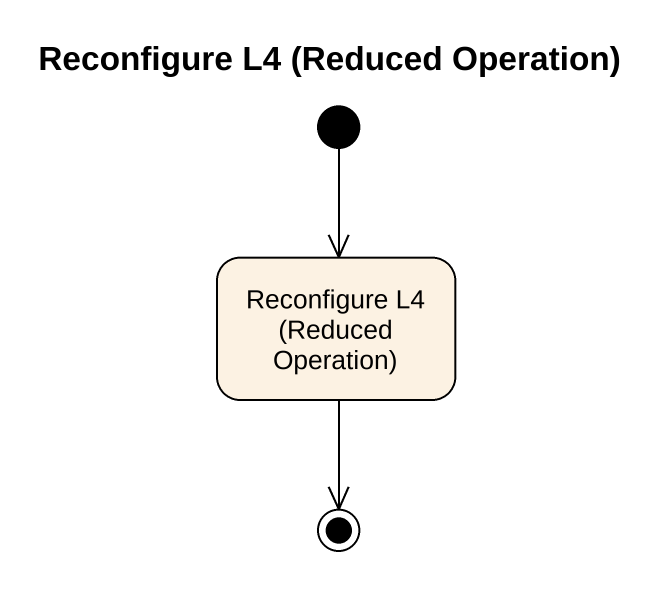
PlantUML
@startuml
title Reconfigure L4 (Reduced Operation)
hide empty description
state "Reconfigure L4 (Reduced Operation)" as Reconfigure_L4_Reduced
[*] --> Reconfigure_L4_Reduced
Reconfigure_L4_Reduced --> [*]
@enduml
